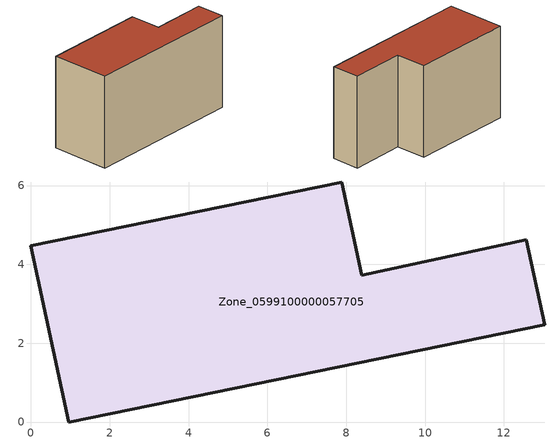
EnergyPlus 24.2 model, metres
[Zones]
Zone_0599100000057705
 floor ground (C_G): 0.96,0 0,4.48 7.89,6.09 8.39,3.72 12.57,4.62 13.03,2.47 z0
 wall outside (C_F): 0.96,0 13.03,2.47 12.57,4.62 8.39,3.72 7.89,6.09 0,4.48 0.96,0 z0:7.26
 roof outside (C_R): 0,4.48 0.96,0 13.03,2.47 12.57,4.62 8.39,3.72 7.89,6.09 z7.26
[BUILDING]
Pand.0599100000057705: North Axis=0; Terrain=City; Loads Convergence Tolerance Value=0.04; Temperature Convergence Tolerance Value=0.4; Solar Distribution=FullExterior; Maximum Number of Warmup Days=25; Minimum Number of Warmup Days=1
[Site:Location]
Rotterdam.The.Hague.AP_ZH_NLD Design_Conditions: Latitude=51.96; Longitude=4.45; Time Zone=1; Elevation=-4.5
[SITE:GROUNDTEMPERATURE:BUILDINGSURFACE]
18, 18, 18, 18, 18, 18, 18, 18, 18, 18, 18, 18
[MATERIAL] Thermal Absorptance=0.9; Solar Absorptance=0.7; Visible Absorptance=0.7
Name | Roughness | Thickness | Conductivity | Density | Specific Heat
G.TI.1946 | MediumSmooth | 0.15 | 1 | 540 | 1210
F.TI.1946 | Rough | 0.3 | 0.857143 | 1920 | 840
R.TI.1946 | MediumRough | 0.2 | 0.1 | 1500 | 1000
[CONSTRUCTION]
C_G: G.TI.1946
C_F: F.TI.1946
C_R: R.TI.1946
[ZONE]
Zone_0599100000057705: Type=1; Multiplier=1; Ceiling Height=Autocalculate; Volume=Autocalculate; Floor Area=autocalculate; Part of Total Floor Area=Yes
[ZONEINFILTRATION:DESIGNFLOWRATE]
Infil_Zone_0599100000057705: Zone or ZoneList or Space or SpaceList=Zone_0599100000057705; Schedule=AlwaysOn; Design Flow Rate Calculation Method=Flow/Area; Flow Rate per Floor Area=0.003; Constant Term Coefficient=1; Temperature Term Coefficient=0; Velocity Term Coefficient=0; Velocity Squared Term Coefficient=0
[HVACTEMPLATE:ZONE:IDEALLOADSAIRSYSTEM]
Zone_0599100000057705: Maximum Heating Supply Air Temperature=50; Minimum Cooling Supply Air Temperature=13; Maximum Heating Supply Air Humidity Ratio=0.0156; Minimum Cooling Supply Air Humidity Ratio=0.0077; Heating Limit=NoLimit; Cooling Limit=NoLimit; Dehumidification Control Type=ConstantSensibleHeatRatio; Cooling Sensible Heat Ratio=0.7; Dehumidification Setpoint=60; Humidification Control Type=None; Humidification Setpoint=30; Outdoor Air Method=None; Outdoor Air Flow Rate per Person=0.00944; Outdoor Air Flow Rate per Zone Floor Area=0; Outdoor Air Flow Rate per Zone=0; Demand Controlled Ventilation Type=None; Outdoor Air Economizer Type=NoEconomizer; Heat Recovery Type=None; Sensible Heat Recovery Effectiveness=0.7; Latent Heat Recovery Effectiveness=0.65
[ZONECONTROL:THERMOSTAT]
ThermostatControl_Zone_0599100000057705: Zone or ZoneList=Zone_0599100000057705; Control Type Schedule=DualSetpointControlType; Control 1=Thermostat_Zone_0599100000057705; Temperature Difference Between Cutout And Setpoint=0
[THERMOSTATSETPOINT:DUALSETPOINT]
Thermostat_Zone_0599100000057705: Heating Setpoint Temperature Schedule=HeatingSetpoint_Zone_0599100000057705; Cooling Setpoint Temperature Schedule=CoolingSetpoint_Zone_0599100000057705
[SCHEDULE:COMPACT]
HeatingSetpoint_Zone_0599100000057705: Through: 12/31, For: AllDays, Until: 24:00, 21
CoolingSetpoint_Zone_0599100000057705: Through: 12/31, For: AllDays, Until: 24:00, 24
DualSetpointControlType: Through: 12/31, For: AllDays, Until: 24:00, 4
AlwaysOn: Through: 12/31, For: AllDays, Until: 24:00, 1
